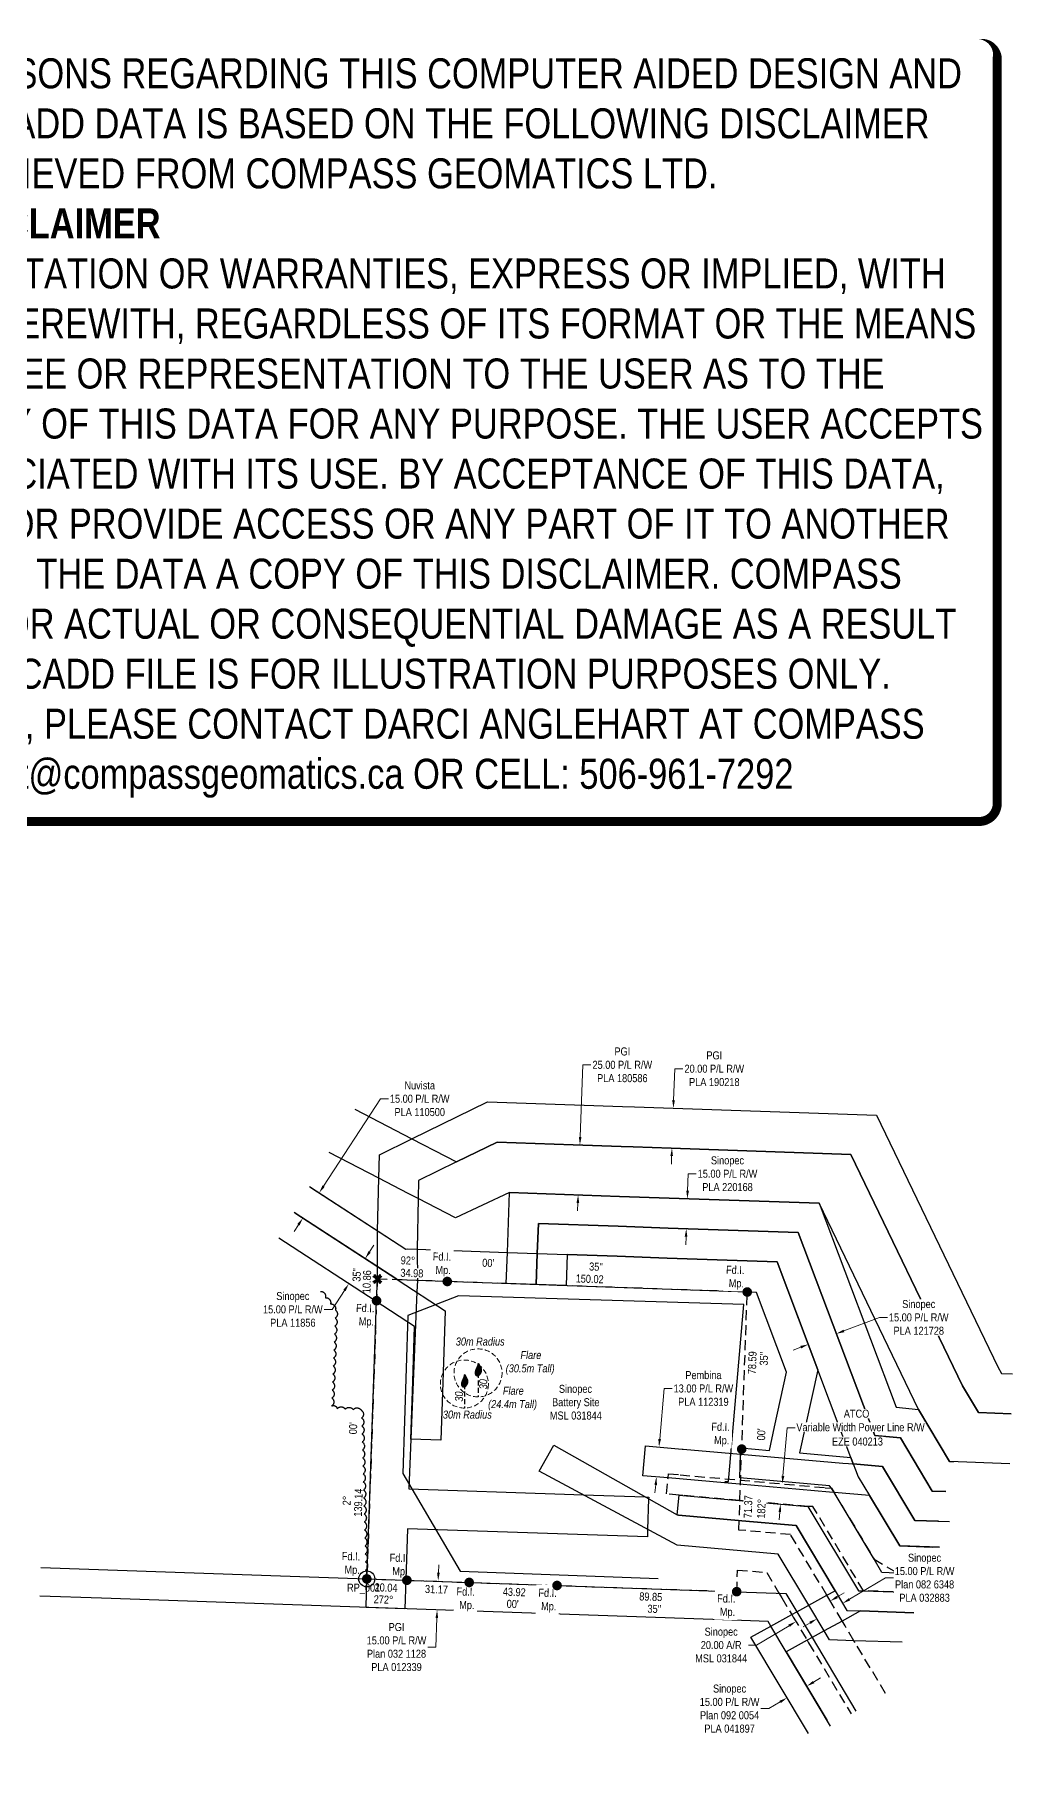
# Model space of a CAD drawing. Extents: x 363136 to 365518, y 6084975 to 6087152.
# Drawn here: x 364297 to 365518, y 6084987 to 6087152 of the extents above; entities that cross this region are included whole.
import ezdxf
from ezdxf.enums import TextEntityAlignment as Align

# ---------------------------------------------------------------- set-up
doc = ezdxf.new("R2010")
doc.units = 0
doc.header["$LTSCALE"] = 5
for name, pattern in [('0', [1, 1, 0]), ('foc-ACCESSROAD', [3.75, 2.5, -1.25]), ('foc-FLOWLINE', [3.75, 2.5, -1.25]), ('foc-TIELINE', [1.875, 1.25, -0.625])]:
    doc.linetypes.add(name, pattern=pattern)
for name, color, linetype in [('35', 37, 'Continuous'), ('AS-FENCE', 48, 'foc-FENCE'), ('AS-SYMBOL', 7, 'Continuous'), ('C-RW', 13, 'Continuous'), ('C-WS', 13, 'foc-ACCESSROAD'), ('F-EZE', 190, 'foc-FLOWLINE'), ('F-RW', 190, 'Continuous'), ('L-BD', 7, 'Continuous'), ('L-MON', 1, 'Continuous'), ('L-MON-T', 1, 'Continuous'), ('L-TIE', 7, 'foc-TIELINE'), ('P-BUFFER-PURPLE', 187, 'foc-TIELINE'), ('P-BUFFER-PURPLE-T', 187, 'Continuous'), ('T-BUSH', 110, '0')]:
    doc.layers.add(name, color=color, linetype=linetype)
for name, color, linetype, lineweight in [('AS-GENERAL', 48, 'Continuous', 18), ('C-AR-T', 13, 'Continuous', 9), ('C-RW-T', 13, 'Continuous', 9), ('F-EZE-T', 190, 'Continuous', 9), ('F-RW-T', 190, 'Continuous', 9)]:
    doc.layers.add(name, color=color, linetype=linetype, lineweight=lineweight)
doc.layers.add('DISCLAIMER', color=7, linetype='Continuous', plot=False)
doc.styles.add('175L', font='ARIALN.TTF', dxfattribs={"height": 20})
doc.styles.add('80', font='ARIALN.TTF', dxfattribs={"height": 10})
doc.styles.add('80CG', font='ARIALN.TTF', dxfattribs={"height": 10})
doc.styles.add('80L', font='ARIALN.TTF', dxfattribs={"height": 10})
doc.styles.add('foc-LtypeFont', font='ARIALN.TTF', dxfattribs={"height": 7.35})
doc.linetypes.add('foc-FENCE', pattern='A,10,-1,["X",foc-LtypeFont,S=0.2,R=0,X=-0.625,Y=-0.75],-1.24', length=12.24)
doc.dimstyles.new('Compass 5 000', dxfattribs={"dimscale": 5, "dimtxt": 9, "dimasz": 2, "dimexe": 0.2, "dimexo": 0.0625, "dimgap": 0.5, "dimtad": 0, "dimtih": 1, "dimtoh": 1, "dimzin": 0, "dimdsep": 46, "dimtxsty": '80CG', "dimcen": 0.1, "dimse1": 1, "dimse2": 1, "dimclrd": 256, "dimclrt": 256, "dimaunit": 1, "dimadec": 4, "dimazin": 0, "dimtfac": 0.06, "dimtofl": 0, "dimtmove": 0, "dimatfit": 1, "dimfxl": 0.2, "dimtolj": 1, "dimtzin": 0, "dimlwd": -1, "dimarcsym": 0})

# ---------------------------------------------------------------- blocks, each defined once
blk = doc.blocks.new('*D442')
at = {"layer": 'F-RW-T', "transparency": 16777216}
for p, q in [((364801.1, 6085230.5), (364801.5, 6085240.5)), ((364799.1, 6085174), (364797.9, 6085137.6)), ((364797.9, 6085137.6), (364787.9, 6085137.6))]:
    blk.add_line(p, q, dxfattribs=at)
for points in [[(364799.5, 6085230.5), (364802.8, 6085230.4), (364800.8, 6085220.5)], [(364797.5, 6085174.1), (364800.8, 6085173.9), (364799.5, 6085184)]]:
    blk.add_solid(points, dxfattribs=at)
at = {"layer": 'F-RW-T', "transparency": 16777216, "insert": (364748.8, 6085137.6), "char_height": 10, "attachment_point": 5, "style": '80CG'}
blk.add_mtext('\\A1;PGI\\P15.00 P/L R/W\\PPlan 032 1128\\PPLA 012339', dxfattribs=at)
blk = doc.blocks.new('*D443')
at = {"layer": 'C-AR-T', "transparency": 16777216}
for p, q in [((365299.3, 6085200.2), (365307.9, 6085205.4)), ((365239.2, 6085164.3), (365198.7, 6085140.1)), ((365198.7, 6085140.1), (365188.7, 6085140.1))]:
    blk.add_line(p, q, dxfattribs=at)
for points in [[(365298.4, 6085201.7), (365300.2, 6085198.8), (365290.7, 6085195.1)], [(365238.4, 6085165.8), (365240.1, 6085162.9), (365247.8, 6085169.5)]]:
    blk.add_solid(points, dxfattribs=at)
at = {"layer": 'C-AR-T', "transparency": 16777216, "insert": (365154.4, 6085140.1), "char_height": 10, "attachment_point": 5, "style": '80CG'}
blk.add_mtext('\\A1;Sinopec\\P20.00 A/R\\PMSL 031844', dxfattribs=at)
blk = doc.blocks.new('*D444')
at = {"layer": 'C-RW-T', "transparency": 16777216}
for p, q in [((365307.6, 6085532.6), (365352.1, 6085549.5)), ((365352.1, 6085549.5), (365362.1, 6085549.5)), ((365253.8, 6085512.3), (365244.4, 6085508.8))]:
    blk.add_line(p, q, dxfattribs=at)
for points in [[(365307, 6085534.2), (365308.2, 6085531.1), (365298.2, 6085529.1)], [(365253.2, 6085513.9), (365254.4, 6085510.7), (365263.1, 6085515.8)]]:
    blk.add_solid(points, dxfattribs=at)
at = {"layer": 'C-RW-T', "transparency": 16777216, "insert": (365401.2, 6085549.5), "char_height": 10, "attachment_point": 5, "style": '80CG', "bg_fill": 3, "box_fill_scale": 1.1, "bg_fill_color": 256, "bg_fill_true_color": 13158600, "bg_fill_transparency": 0}
blk.add_mtext('\\A1;Sinopec\\P15.00 P/L R/W\\PPLA 121728', dxfattribs=at)
blk = doc.blocks.new('*D445')
at = {"layer": 'F-RW-T', "transparency": 16777216}
for p, q in [((364657.7, 6085713.5), (364728.8, 6085822.7)), ((364728.8, 6085822.7), (364738.8, 6085822.7)), ((364626.3, 6085665.3), (364620.9, 6085657))]:
    blk.add_line(p, q, dxfattribs=at)
for points in [[(364656.3, 6085714.4), (364659.1, 6085712.6), (364652.2, 6085705.1)], [(364624.9, 6085666.2), (364627.7, 6085664.4), (364631.8, 6085673.7)]]:
    blk.add_solid(points, dxfattribs=at)
at = {"layer": 'F-RW-T', "transparency": 16777216, "insert": (364777.8, 6085822.7), "char_height": 10, "attachment_point": 5, "style": '80CG'}
blk.add_mtext('\\A1;Nuvista\\P15.00 P/L R/W\\PPLA 110500', dxfattribs=at)
blk = doc.blocks.new('*D446')
at = {"layer": 'C-RW-T', "transparency": 16777216}
for p, q in [((364715.1, 6085631.3), (364720.6, 6085639.7)), ((364683.8, 6085583.2), (364668.3, 6085559.5)), ((364668.3, 6085559.5), (364658.3, 6085559.5))]:
    blk.add_line(p, q, dxfattribs=at)
for points in [[(364713.7, 6085632.3), (364716.5, 6085630.4), (364709.7, 6085623)], [(364682.4, 6085584.1), (364685.2, 6085582.3), (364689.2, 6085591.6)]]:
    blk.add_solid(points, dxfattribs=at)
at = {"layer": 'C-RW-T', "transparency": 16777216, "insert": (364619.3, 6085559.5), "char_height": 10, "attachment_point": 5, "style": '80CG'}
blk.add_mtext('\\A1;Sinopec\\P15.00 P/L R/W\\PPLA 11856', dxfattribs=at)
blk = doc.blocks.new('TEMP')
h = blk.add_hatch(color=255)
h.dxf.hatch_style = 1
h.paths.add_polyline_path([(0, 0.25), (-0.67, 1.15), (-0.67, 0.67), (-1.15, 0.67), (-0.25, 0), (-1.15, -0.67), (-0.67, -0.67), (-0.67, -1.15), (0, -0.25), (0.67, -1.15), (0.67, -0.67), (1.15, -0.67), (0.25, 0), (1.15, 0.67), (0.67, 0.67), (0.67, 1.15)])
h.paths.add_polyline_path([(0.57, 0.85), (0.57, 0.57), (0.85, 0.57), (0.08, 0), (0.85, -0.57), (0.57, -0.57), (0.57, -0.85), (0, -0.08), (-0.57, -0.85), (-0.57, -0.57), (-0.85, -0.57), (-0.08, 0), (-0.85, 0.57), (-0.57, 0.57), (-0.57, 0.85), (0, 0.08)], flags=16)
h = blk.add_hatch(color=1)
h.dxf.hatch_style = 1
h.paths.add_polyline_path([(0, 0.08), (-0.57, 0.85), (-0.57, 0.57), (-0.85, 0.57), (-0.08, 0), (-0.85, -0.57), (-0.57, -0.57), (-0.57, -0.85), (0, -0.08), (0.57, -0.85), (0.57, -0.57), (0.85, -0.57), (0.08, 0), (0.85, 0.57), (0.57, 0.57), (0.57, 0.85)])
at = {"color": 1}
for p, q in [((-0.08, 0), (0.08, 0)), ((0, 0.08), (0, -0.08))]:
    blk.add_line(p, q, dxfattribs=at)
at = {"color": 255, "flags": 128}
blk.add_lwpolyline([(-0.25, 0), (-1.15, 0.67), (-0.67, 0.67), (-0.67, 1.15), (0, 0.25), (0.67, 1.15), (0.67, 0.67), (1.15, 0.67), (0.25, 0), (1.15, -0.67), (0.67, -0.67), (0.67, -1.15), (0, -0.25), (-0.67, -1.15), (-0.67, -0.67), (-1.15, -0.67)], close=True, dxfattribs=at)
at = {"color": 1, "flags": 128}
blk.add_lwpolyline([(-0.08, 0), (-0.85, 0.57), (-0.57, 0.57), (-0.57, 0.85), (0, 0.08), (0.57, 0.85), (0.57, 0.57), (0.85, 0.57), (0.08, 0), (0.85, -0.57), (0.57, -0.57), (0.57, -0.85), (0, -0.08), (-0.57, -0.85), (-0.57, -0.57), (-0.85, -0.57)], close=True, dxfattribs=at)
blk = doc.blocks.new('fdia')
at = {"color": 255, "const_width": 1}
blk.add_lwpolyline([(-0.5, 0, 1), (0.5, 0, 1)], format="xyb", close=True, dxfattribs=at)
blk = doc.blocks.new('Fdiaa')
blk.add_blockref('fdia', (0, 0))
blk = doc.blocks.new('fdib')
at = {"color": 1, "const_width": 1.6}
blk.add_lwpolyline([(-0.4, 0, 1), (0.4, 0, 1)], format="xyb", close=True, dxfattribs=at)
at = {"color": 1}
blk.add_circle((0, 0), 0.8, dxfattribs=at)
blk = doc.blocks.new('Fdibb')
blk.add_blockref('fdib', (0, 0))
blk = doc.blocks.new('fdicc')
for name in ['Fdibb', 'Fdiaa']:
    blk.add_blockref(name, (0, 0))
blk = doc.blocks.new('FDI')
blk.add_blockref('fdicc', (0, 0))
blk = doc.blocks.new('*D449')
at = {"layer": 'C-RW-T', "transparency": 16777216}
for p, q in [((365112.4, 6085707.8), (365113.2, 6085729)), ((365113.2, 6085729), (365123.2, 6085729)), ((365110.5, 6085650.4), (365110.1, 6085640.4))]:
    blk.add_line(p, q, dxfattribs=at)
for points in [[(365110.8, 6085707.9), (365114.1, 6085707.8), (365112.1, 6085697.8)], [(365108.8, 6085650.5), (365112.1, 6085650.4), (365110.8, 6085660.4)]]:
    blk.add_solid(points, dxfattribs=at)
at = {"layer": 'C-RW-T', "transparency": 16777216, "insert": (365162.3, 6085729), "char_height": 10, "attachment_point": 5, "style": '80CG'}
blk.add_mtext('\\A1;Sinopec\\P15.00 P/L R/W\\PPLA 220168', dxfattribs=at)
blk = doc.blocks.new('*D450')
at = {"layer": 'C-RW-T', "transparency": 16777216}
for p, q in [((365269.9, 6085093.9), (365278.5, 6085099)), ((365228.1, 6085069.1), (365214, 6085060.7)), ((365214, 6085060.7), (365204, 6085060.7))]:
    blk.add_line(p, q, dxfattribs=at)
for points in [[(365269, 6085095.3), (365270.7, 6085092.4), (365261.3, 6085088.8)], [(365227.3, 6085070.6), (365229, 6085067.7), (365236.7, 6085074.2)]]:
    blk.add_solid(points, dxfattribs=at)
at = {"layer": 'C-RW-T', "transparency": 16777216, "insert": (365164.9, 6085060.7), "char_height": 10, "attachment_point": 5, "style": '80CG'}
blk.add_mtext('\\A1;Sinopec\\P15.00 P/L R/W\\PPlan 092 0054\\PPLA 041897', dxfattribs=at)
blk = doc.blocks.new('*D451')
at = {"layer": 'C-RW-T', "transparency": 16777216}
for p, q in [((365077.6, 6085397.6), (365083.1, 6085460.7)), ((365083.1, 6085460.7), (365093.1, 6085460.7)), ((365072.6, 6085340.3), (365071.7, 6085330.3))]:
    blk.add_line(p, q, dxfattribs=at)
for points in [[(365075.9, 6085397.7), (365079.2, 6085397.4), (365076.7, 6085387.6)], [(365070.9, 6085340.4), (365074.2, 6085340.2), (365073.5, 6085350.3)]]:
    blk.add_solid(points, dxfattribs=at)
at = {"layer": 'C-RW-T', "transparency": 16777216, "insert": (365132.2, 6085460.7), "char_height": 10, "attachment_point": 5, "style": '80CG'}
blk.add_mtext('\\A1;Pembina\\P13.00 P/L R/W\\PPLA 112319', dxfattribs=at)
blk = doc.blocks.new('*D457')
at = {"layer": 'F-RW-T', "transparency": 16777216}
for p, q in [((365094.9, 6085821), (365096.3, 6085860.2)), ((365096.3, 6085860.2), (365106.3, 6085860.2)), ((365092.5, 6085751), (365092.2, 6085741))]:
    blk.add_line(p, q, dxfattribs=at)
for points in [[(365093.3, 6085821), (365096.6, 6085820.9), (365094.6, 6085811)], [(365090.9, 6085751.1), (365094.2, 6085751), (365092.9, 6085761)]]:
    blk.add_solid(points, dxfattribs=at)
at = {"layer": 'F-RW-T', "transparency": 16777216, "insert": (365145.8, 6085860.2), "char_height": 10, "attachment_point": 5, "style": '80CG'}
blk.add_mtext('\\A1;PGI\\P20.00 P/L R/W\\PPLA 190218', dxfattribs=at)
blk = doc.blocks.new('*D456')
at = {"layer": 'F-RW-T', "transparency": 16777216}
for p, q in [((364978.2, 6085775), (364981.4, 6085865.1)), ((364981.4, 6085865.1), (364991.4, 6085865.1)), ((364975.4, 6085692.6), (364975, 6085682.6))]:
    blk.add_line(p, q, dxfattribs=at)
for points in [[(364976.6, 6085775.1), (364979.9, 6085775), (364977.9, 6085765)], [(364973.7, 6085692.7), (364977, 6085692.6), (364975.7, 6085702.6)]]:
    blk.add_solid(points, dxfattribs=at)
at = {"layer": 'F-RW-T', "transparency": 16777216, "insert": (365030.9, 6085865.1), "char_height": 10, "attachment_point": 5, "style": '80CG'}
blk.add_mtext('\\A1;PGI\\P25.00 P/L R/W\\PPLA 180586', dxfattribs=at)
blk = doc.blocks.new('FLARE')
h = blk.add_hatch(color=255)
h.dxf.hatch_style = 1
h.paths.add_polyline_path([(0.16, 2.41, 0.114147), (0.13, 2.43), (0.11, 2.44, 0.261551), (0.01, 2.42), (0, 2.41, 0.131268), (-0.03, 2.37), (-0.04, 2.35, 0.041497), (-0.05, 2.33), (-0.05, 2.29, 0.015174), (-0.05, 2.29), (-0.06, 2.24, 0.004376), (-0.06, 2.24), (-0.07, 2.18), (-0.08, 2.11), (-0.09, 2.05), (-0.1, 1.98), (-0.12, 1.91), (-0.14, 1.83), (-0.17, 1.76), (-0.19, 1.68), (-0.22, 1.61), (-0.26, 1.53), (-0.29, 1.46), (-0.32, 1.39), (-0.36, 1.32), (-0.39, 1.25, 0.000505), (-0.39, 1.25), (-0.43, 1.18, 0.002398), (-0.43, 1.18), (-0.46, 1.1, 0.004177), (-0.46, 1.1), (-0.5, 1.03, 0.005735), (-0.5, 1.03), (-0.53, 0.95, 0.006994), (-0.53, 0.95), (-0.56, 0.87, 0.00791), (-0.57, 0.87), (-0.6, 0.78, 0.008323), (-0.6, 0.78), (-0.63, 0.69, 0.008095), (-0.63, 0.68), (-0.66, 0.59, 0.008067), (-0.66, 0.59), (-0.68, 0.49, 0.008387), (-0.68, 0.49), (-0.7, 0.39, 0.009056), (-0.71, 0.38), (-0.72, 0.28, 0.010123), (-0.72, 0.28), (-0.74, 0.18, 0.011689), (-0.74, 0.18), (-0.75, 0.08, 0.013925), (-0.75, 0.08), (-0.75, -0.02, 0.016488), (-0.75, -0.02), (-0.75, -0.11, 0.017255), (-0.75, -0.12), (-0.74, -0.2, 0.01735), (-0.74, -0.2), (-0.73, -0.28, 0.017311), (-0.73, -0.29), (-0.71, -0.36, 0.01715), (-0.71, -0.36), (-0.69, -0.43, 0.016886), (-0.69, -0.44), (-0.66, -0.5, 0.016546), (-0.66, -0.5), (-0.63, -0.56, 0.016164), (-0.63, -0.56), (-0.6, -0.61, 0.016329), (-0.6, -0.62), (-0.57, -0.66, 0.018828), (-0.57, -0.67), (-0.54, -0.71, 0.022087), (-0.53, -0.71), (-0.5, -0.75, 0.025345), (-0.49, -0.76), (-0.46, -0.78, 0.028234), (-0.45, -0.79), (-0.42, -0.82, 0.030298), (-0.41, -0.82), (-0.37, -0.84, 0.031129), (-0.36, -0.85), (-0.32, -0.86, 0.030544), (-0.31, -0.87), (-0.27, -0.88, 0.028465), (-0.26, -0.88), (-0.22, -0.89, 0.025311), (-0.21, -0.89), (-0.16, -0.89, 0.02283), (-0.15, -0.89), (-0.11, -0.89, 0.021226), (-0.1, -0.89), (-0.05, -0.88, 0.020401), (-0.04, -0.88), (0, -0.87, 0.020299), (0.01, -0.87), (0.05, -0.85, 0.020911), (0.06, -0.85), (0.11, -0.83, 0.022277), (0.11, -0.83), (0.15, -0.81, 0.023712), (0.16, -0.8), (0.2, -0.78, 0.022408), (0.21, -0.78), (0.24, -0.75, 0.01993), (0.25, -0.74), (0.28, -0.72, 0.017146), (0.28, -0.71), (0.31, -0.68, 0.014211), (0.32, -0.68), (0.35, -0.64, 0.011221), (0.35, -0.64), (0.37, -0.61, 0.008212), (0.38, -0.61), (0.4, -0.57, 0.005172), (0.4, -0.57), (0.42, -0.54, 0.002523), (0.43, -0.54), (0.45, -0.5, 0.001671), (0.45, -0.5), (0.47, -0.47, 0.001229), (0.47, -0.47), (0.49, -0.44, 0.00075), (0.49, -0.44), (0.51, -0.41, 0.00026), (0.51, -0.41), (0.54, -0.37), (0.56, -0.34), (0.58, -0.3), (0.61, -0.27), (0.63, -0.23, 0.001311), (0.63, -0.23), (0.66, -0.19, 0.003726), (0.66, -0.19), (0.69, -0.15, 0.006065), (0.69, -0.14), (0.72, -0.1, 0.008452), (0.72, -0.1), (0.74, -0.05, 0.010991), (0.75, -0.05), (0.77, 0, 0.013767), (0.77, 0), (0.79, 0.05, 0.016839), (0.8, 0.05), (0.81, 0.1, 0.019104), (0.82, 0.11), (0.83, 0.15, 0.016987), (0.83, 0.16), (0.84, 0.21, 0.013636), (0.84, 0.21), (0.85, 0.26, 0.010244), (0.85, 0.27), (0.86, 0.31, 0.006846), (0.86, 0.32), (0.86, 0.37, 0.003419), (0.86, 0.37), (0.86, 0.41), (0.87, 0.46), (0.87, 0.5), (0.88, 0.54), (0.88, 0.59), (0.89, 0.63, 0.001278), (0.89, 0.63), (0.89, 0.67, 0.004735), (0.89, 0.67), (0.9, 0.71, 0.008354), (0.9, 0.72), (0.9, 0.76, 0.012059), (0.9, 0.76), (0.9, 0.8, 0.015712), (0.9, 0.81), (0.9, 0.85, 0.018457), (0.9, 0.85), (0.9, 0.89, 0.018102), (0.9, 0.9), (0.89, 0.94, 0.016533), (0.89, 0.95), (0.88, 0.99, 0.014576), (0.88, 0.99), (0.87, 1.03, 0.012435), (0.86, 1.04), (0.85, 1.08, 0.010283), (0.85, 1.09), (0.83, 1.13, 0.00824), (0.83, 1.13), (0.81, 1.18, 0.00638), (0.81, 1.18), (0.78, 1.23, 0.004735), (0.78, 1.23), (0.76, 1.29, 0.003388), (0.75, 1.29), (0.73, 1.34, 0.002345), (0.73, 1.34), (0.7, 1.4, 0.001492), (0.7, 1.4), (0.67, 1.46, 0.000746), (0.67, 1.46), (0.63, 1.51), (0.6, 1.57), (0.57, 1.62), (0.55, 1.68), (0.52, 1.73), (0.49, 1.78), (0.47, 1.83), (0.45, 1.87), (0.42, 1.92), (0.4, 1.97), (0.38, 2.02), (0.35, 2.08, 0.000332), (0.35, 2.08), (0.33, 2.13, 0.001849), (0.33, 2.13), (0.3, 2.19, 0.0038), (0.3, 2.19), (0.27, 2.24, 0.006473), (0.27, 2.24), (0.25, 2.29, 0.010865), (0.24, 2.3), (0.22, 2.34, 0.019524), (0.22, 2.34), (0.19, 2.38, 0.041077), (0.18, 2.39)])
at = {"color": 48, "flags": 128}
for points in [[(0.11, -0.72), (0.07, -0.74), (0.03, -0.76), (-0.02, -0.77), (-0.07, -0.78), (-0.11, -0.79), (-0.16, -0.79), (-0.2, -0.79), (-0.25, -0.78), (-0.29, -0.77), (-0.32, -0.76), (-0.36, -0.74), (-0.4, -0.71), (-0.43, -0.68), (-0.46, -0.65), (-0.49, -0.61), (-0.52, -0.56), (-0.54, -0.51), (-0.57, -0.46), (-0.59, -0.4), (-0.61, -0.33), (-0.63, -0.26), (-0.64, -0.19), (-0.65, -0.11), (-0.65, -0.02), (-0.65, 0.07), (-0.64, 0.17), (-0.63, 0.27), (-0.61, 0.36), (-0.58, 0.46), (-0.56, 0.56), (-0.53, 0.66), (-0.5, 0.75), (-0.47, 0.83), (-0.44, 0.91), (-0.41, 0.99), (-0.37, 1.06), (-0.34, 1.13), (-0.3, 1.2), (-0.27, 1.27), (-0.23, 1.34), (-0.2, 1.42), (-0.16, 1.49), (-0.13, 1.57), (-0.1, 1.65), (-0.07, 1.73), (-0.04, 1.8), (-0.02, 1.88), (0, 1.96), (0.01, 2.03), (0.02, 2.1), (0.03, 2.17), (0.04, 2.22), (0.05, 2.27), (0.05, 2.31), (0.06, 2.34), (0.08, 2.35), (0.09, 2.34), (0.11, 2.32), (0.13, 2.29), (0.16, 2.25), (0.18, 2.2), (0.21, 2.14), (0.24, 2.09), (0.26, 2.03), (0.29, 1.98), (0.31, 1.93), (0.33, 1.88), (0.36, 1.83), (0.38, 1.78), (0.41, 1.73), (0.43, 1.68), (0.46, 1.63), (0.49, 1.58), (0.52, 1.52), (0.55, 1.47), (0.58, 1.41), (0.61, 1.35), (0.64, 1.3), (0.67, 1.24), (0.69, 1.19), (0.72, 1.14), (0.74, 1.09), (0.75, 1.05), (0.77, 1), (0.78, 0.96), (0.79, 0.92), (0.8, 0.88), (0.8, 0.84), (0.8, 0.8), (0.8, 0.76), (0.8, 0.72), (0.79, 0.68), (0.79, 0.64), (0.78, 0.6), (0.78, 0.56), (0.77, 0.51), (0.77, 0.47), (0.76, 0.42), (0.76, 0.37), (0.76, 0.33), (0.75, 0.28), (0.74, 0.23), (0.73, 0.18), (0.72, 0.13), (0.7, 0.09), (0.68, 0.04), (0.66, 0), (0.63, -0.05), (0.61, -0.09), (0.58, -0.13), (0.55, -0.17), (0.53, -0.21), (0.5, -0.25), (0.48, -0.28), (0.45, -0.32), (0.43, -0.35), (0.41, -0.38), (0.39, -0.42), (0.37, -0.45), (0.34, -0.48), (0.32, -0.51), (0.3, -0.55), (0.27, -0.58), (0.24, -0.61), (0.21, -0.64), (0.18, -0.67), (0.15, -0.7)], [(0.02, -0.75), (-0.01, -0.76), (-0.03, -0.77), (-0.05, -0.78), (-0.08, -0.78), (-0.11, -0.79), (-0.13, -0.79), (-0.16, -0.79), (-0.18, -0.78), (-0.2, -0.78), (-0.23, -0.77), (-0.25, -0.76), (-0.26, -0.74), (-0.28, -0.73), (-0.3, -0.71), (-0.32, -0.69), (-0.33, -0.66), (-0.35, -0.63), (-0.36, -0.6), (-0.37, -0.57), (-0.39, -0.53), (-0.4, -0.49), (-0.4, -0.45), (-0.41, -0.41), (-0.41, -0.36), (-0.41, -0.31), (-0.4, -0.25), (-0.39, -0.2), (-0.38, -0.14), (-0.37, -0.09), (-0.36, -0.03), (-0.34, 0.02), (-0.32, 0.07), (-0.31, 0.12), (-0.29, 0.16), (-0.27, 0.21), (-0.25, 0.25), (-0.23, 0.29), (-0.21, 0.33), (-0.19, 0.37), (-0.17, 0.41), (-0.15, 0.45), (-0.14, 0.49), (-0.12, 0.53), (-0.1, 0.58), (-0.08, 0.62), (-0.07, 0.66), (-0.06, 0.71), (-0.05, 0.75), (-0.04, 0.79), (-0.03, 0.83), (-0.03, 0.87), (-0.02, 0.9), (-0.02, 0.93), (-0.01, 0.95), (-0.01, 0.96), (0, 0.97), (0.01, 0.96), (0.02, 0.95), (0.03, 0.94), (0.04, 0.91), (0.06, 0.88), (0.07, 0.86), (0.09, 0.82), (0.1, 0.79), (0.12, 0.76), (0.13, 0.74), (0.14, 0.71), (0.16, 0.68), (0.17, 0.65), (0.18, 0.63), (0.2, 0.6), (0.21, 0.57), (0.23, 0.54), (0.25, 0.51), (0.26, 0.47), (0.28, 0.44), (0.3, 0.41), (0.31, 0.38), (0.33, 0.35), (0.34, 0.32), (0.36, 0.29), (0.37, 0.27), (0.38, 0.24), (0.39, 0.22), (0.39, 0.19), (0.4, 0.17), (0.4, 0.15), (0.41, 0.13), (0.41, 0.1), (0.41, 0.08), (0.4, 0.06), (0.4, 0.04), (0.4, 0.01), (0.39, -0.01), (0.39, -0.03), (0.39, -0.06), (0.39, -0.08), (0.38, -0.11), (0.38, -0.14), (0.38, -0.16), (0.38, -0.19), (0.37, -0.22), (0.37, -0.24), (0.36, -0.27), (0.35, -0.3), (0.34, -0.32), (0.32, -0.35), (0.31, -0.37), (0.3, -0.4), (0.28, -0.42), (0.27, -0.44), (0.25, -0.46), (0.24, -0.48), (0.22, -0.5), (0.21, -0.52), (0.2, -0.54), (0.19, -0.56), (0.17, -0.58), (0.16, -0.6), (0.15, -0.61), (0.14, -0.63), (0.12, -0.65), (0.11, -0.67), (0.09, -0.69), (0.08, -0.7), (0.06, -0.72), (0.04, -0.74)]]:
    blk.add_lwpolyline(points, close=True, dxfattribs=at)
blk = doc.blocks.new('*D459')
at = {"layer": 'C-AR-T', "transparency": 16777216}
for p, q in [((365314.7, 6085197.4), (365359.5, 6085224.2)), ((365359.5, 6085224.2), (365369.5, 6085224.2)), ((365265.4, 6085167.9), (365256.8, 6085162.8))]:
    blk.add_line(p, q, dxfattribs=at)
for points in [[(365313.8, 6085198.8), (365315.5, 6085195.9), (365306.1, 6085192.2)], [(365264.5, 6085169.3), (365266.2, 6085166.5), (365274, 6085173)]]:
    blk.add_solid(points, dxfattribs=at)
at = {"layer": 'C-AR-T', "transparency": 16777216, "insert": (365408.5, 6085224.2), "char_height": 10, "attachment_point": 5, "style": '80CG', "bg_fill": 3, "box_fill_scale": 1.1, "bg_fill_color": 256, "bg_fill_true_color": 13158600, "bg_fill_transparency": 0}
blk.add_mtext('\\A1;Sinopec \\P15.00 P/L R/W\\PPlan 082 6348\\PPLA 032883', dxfattribs=at)
blk = doc.blocks.new('Disclaimer_Legal')
at = {"layer": 'DISCLAIMER', "color": 254, "flags": 128}
blk.add_lwpolyline([(-3612.9, -1104.6, 37.5, 37.5, 0), (4096.1, -1104.6, 37.5, 37.5, 0.414214), (4171.1, -1029.6, 37.5, 37.5, 0), (4171.1, 2078.7, 37.5, 0, 0.414214), (4096.1, 2153.7, 0, 0, 0), (-3612.9, 2153.7, 0, 0, 0.414214), (-3687.9, 2078.7, 0, 0, 0), (-3687.9, -1029.6, 0, 37.5, 0.414214)], format="xyseb", close=True, dxfattribs=at)
at = {"layer": 'DISCLAIMER', "color": 254, "insert": (241.6, 533.9), "char_height": 125, "width": 7717.568, "attachment_point": 5, "style": '80'}
blk.add_mtext('NOTICE TO THE CORPORATION, PERSON &/OR PERSONS REGARDING THIS COMPUTER AIDED DESIGN AND DRAFTING (CADD) FILES. ACCEPTANCE OF THE CADD DATA IS BASED ON THE FOLLOWING DISCLAIMER WHICH COVERS ALL CADD DATA RECIEVED FROM COMPASS GEOMATICS LTD.\\P{\\fArial Narrow|b1|i0|c0|p34;DISCLAIMER}\\PCOMPASS GEOMATICS LTD. MAKES NO REPRESENTATION OR WARRANTIES, EXPRESS OR IMPLIED, WITH RESPECT TO THE REUSE OF THE DATA PROVIDED HEREWITH, REGARDLESS OF ITS FORMAT OR THE MEANS OF ITS TRANSMISSION. THERE IS NO GUARANTEE OR REPRESENTATION TO THE USER AS TO THE ACCURACY, CURRENCY, SUITABILITY OR RELIABILITY OF THIS DATA FOR ANY PURPOSE. THE USER ACCEPTS THE DATA "AS IS", AND ASSUMES ALL RISKS ASSOCIATED WITH ITS USE. BY ACCEPTANCE OF THIS DATA, THE USER AGREES NOT TO TRANSMIT THIS DATA OR PROVIDE ACCESS OR ANY PART OF IT TO ANOTHER PARTY UNLESS THE USER SHALL INCLUDE WITH THE DATA A COPY OF THIS DISCLAIMER. COMPASS GEOMATICS LTD. ASSUMES NO RESPONSIBILITY FOR ACTUAL OR CONSEQUENTIAL DAMAGE AS A RESULT OF ANY USER\'S RELIANCE ON THIS DATA. THIS CADD FILE IS FOR ILLUSTRATION PURPOSES ONLY.\\PIF YOU REQUIRE MORE ACCURATE INFORMATION, PLEASE CONTACT DARCI ANGLEHART AT COMPASS GEOMATICS LTD. VIA EMAIL: darci.anglehart@compassgeomatics.ca OR CELL: 506-961-7292', dxfattribs=at)

msp = doc.modelspace()

# ---------------------------------------------------------------- linework, layer by layer
at = {"layer": 'AS-FENCE', "flags": 128}
msp.add_lwpolyline([(365159.15, 6085344.625), (365163.372, 6085344.487), (365182.84, 6085565.465), (364826.222, 6085576.677), (364763.15, 6085551.867), (364756.79, 6085354.405), (364828.482, 6085232.327), (365075.812, 6085223.25)], dxfattribs=at)
at = {"layer": 'C-RW'}
for points in [[(365435.191, 6085332.013), (365417.92, 6085332.603), (365378.361, 6085398.876), (365346.259, 6085401.95), (365250.427, 6085655.548), (365088.365, 6085661.186), (365025.904, 6085663.365), (364926.044, 6085666.854), (364924.712, 6085629.41), (364923.329, 6085590.523), (364885.952, 6085591.835), (364887.289, 6085630.708), (364889.866, 6085705.628), (365027.192, 6085700.809), (365089.61, 6085698.624), (365276.665, 6085692.147), (365373.084, 6085437.242), (365400.716, 6085434.553), (365439.627, 6085369.363), (365444.471, 6085369.198)], [(364621.818, 6085680.177), (364749.237, 6085597.214), (364750.699, 6085596.263), (364809.592, 6085557.918), (364806.638, 6085468.257), (364804.254, 6085396.011), (364766.794, 6085397.307), (364769.177, 6085469.494), (364771.437, 6085538.035), (364722.222, 6085570.076), (364601.967, 6085648.376)], [(365425.911, 6085294.826), (365396.211, 6085295.84), (365356.005, 6085363.201), (365319.414, 6085366.559), (365316.549, 6085374.498), (365224.172, 6085618.949), (365087.056, 6085623.715), (365024.616, 6085625.884), (364962.146, 6085628.056), (364960.796, 6085589.208), (364923.329, 6085590.523), (364924.712, 6085629.41), (364926.044, 6085666.854), (365025.904, 6085663.365), (365088.365, 6085661.186), (365250.427, 6085655.548), (365346.182, 6085401.912), (365378.361, 6085398.876), (365417.92, 6085332.603), (365435.191, 6085332.013)], [(365380.555, 6085143.576), (365320.304, 6085145.611), (365289.746, 6085146.644), (365283.069, 6085157.799), (365263.824, 6085190.003), (365225.7, 6085253.775), (365099.517, 6085264.844), (364927.018, 6085357.331), (364945.438, 6085389.965), (365099.426, 6085302.745), (365100.883, 6085302.372), (365105.48, 6085301.968), (365175.858, 6085295.802), (365180.003, 6085295.437), (365247.98, 6085289.485), (365296.654, 6085208.029), (365311.367, 6085183.373), (365328.586, 6085182.823), (365395.015, 6085180.581)], [(365426.941, 6085262.28), (365377.395, 6085263.973), (365339.776, 6085326.999), (365295.485, 6085330.867), (365289.856, 6085331.359), (365177.36, 6085341.183), (365087.995, 6085348.99), (365056.566, 6085351.735), (365059.826, 6085389.069), (365105.776, 6085385.051), (365106.873, 6085384.955), (365178.601, 6085378.689), (365306.475, 6085367.518), (365313.439, 6085366.909), (365317.825, 6085366.528), (365319.436, 6085366.447), (365356.005, 6085363.201), (365396.211, 6085295.84), (365439.477, 6085294.362)], [(365263.313, 6085029.791), (365191.406, 6085150.024), (365216.535, 6085163.914), (365242.553, 6085178.282), (365249.016, 6085181.854), (365263.824, 6085190.003), (365286.372, 6085202.384), (365296.654, 6085208.029), (365247.98, 6085289.485), (365180.003, 6085295.437), (365175.858, 6085295.802), (365105.48, 6085301.968), (365100.883, 6085302.372), (365099.426, 6085302.745), (365101.772, 6085327.459), (365106.287, 6085327.058), (365176.686, 6085320.864), (365180.829, 6085320.481), (365262.797, 6085313.375), (365325.746, 6085207.952), (365332.121, 6085207.936), (365369.091, 6085206.67), (365404.728, 6085205.436)], [(365395.015, 6085180.581), (365328.586, 6085182.823), (365305.576, 6085170.209), (365283.069, 6085157.799), (365267.89, 6085149.412), (365261.794, 6085146.076), (365235.752, 6085131.745), (365286.642, 6085045.968)]]:
    msp.add_lwpolyline(points, dxfattribs=at)
at = {"layer": 'C-WS'}
msp.add_lwpolyline([(365359.699, 6085079.701), (365321.633, 6085143.389), (365320.304, 6085145.611), (365309.32, 6085163.99), (365305.583, 6085170.221), (365290.116, 6085196.121), (365286.372, 6085202.384), (365241.039, 6085278.229), (365176.469, 6085283.837), (365186.933, 6085581.272), (364724.849, 6085597.49), (364711.7, 6085222.827), (365173.759, 6085206.818), (365174.713, 6085233.932), (365211.222, 6085230.688), (365226.041, 6085205.892), (365230.096, 6085199.108), (365242.55, 6085178.278), (365244.405, 6085175.171), (365261.794, 6085146.076), (365263.664, 6085142.947), (365316.71, 6085054.196)], dxfattribs=at)
at = {"layer": 'F-EZE'}
msp.add_lwpolyline([(365404.773, 6085205.552), (365369.091, 6085206.67), (365332.121, 6085207.936), (365269.094, 6085313.291), (365262.797, 6085313.375), (365180.829, 6085320.481), (365176.686, 6085320.864), (365106.287, 6085327.058), (365101.772, 6085327.459), (365086.228, 6085329.095), (365087.995, 6085348.99), (365088.457, 6085354.182), (365102.961, 6085352.896), (365177.529, 6085346.269), (365284.287, 6085336.784), (365292.376, 6085336.064), (365295.485, 6085330.867), (365345.354, 6085247.535), (365373.666, 6085230.805), (365414.096, 6085229.409)], dxfattribs=at)
at = {"layer": 'F-EZE-T'}
for p, q in [((365231.59, 6085351.476), (365236.802, 6085411.592)), ((365236.802, 6085411.592), (365246.8, 6085411.592)), ((365227.681, 6085306.385), (365226.817, 6085296.425))]:
    msp.add_line(p, q, dxfattribs=at)
for points in [[(365229.93, 6085351.62), (365233.25, 6085351.332), (365230.727, 6085341.516)], [(365226.021, 6085306.529), (365229.341, 6085306.241), (365228.544, 6085316.345)]]:
    msp.add_solid(points, dxfattribs=at)
at = {"layer": 'F-RW'}
for points in [[(364639.925, 6085713.159), (364760.32, 6085634.788), (364762.876, 6085635.024), (364887.289, 6085630.708), (364924.712, 6085629.41), (364962.147, 6085628.094), (365024.61, 6085625.912), (365087.056, 6085623.715), (365224.172, 6085618.949), (365275.154, 6085484.019), (365252.219, 6085380.136), (365316.549, 6085374.498), (365319.414, 6085366.559), (365322.332, 6085358.995), (365325.643, 6085350.353), (365339.776, 6085326.999), (365377.395, 6085263.973), (365417.866, 6085262.591)], [(364641.689, 6085712.011), (364760.32, 6085634.788), (364762.876, 6085635.024), (364887.289, 6085630.708), (364924.712, 6085629.41), (364962.147, 6085628.094), (365024.61, 6085625.912), (365087.056, 6085623.715), (365224.172, 6085618.949), (365275.154, 6085484.019), (365252.219, 6085380.136), (365316.549, 6085374.498), (365319.414, 6085366.559), (365322.332, 6085358.995), (365325.643, 6085350.353), (365339.776, 6085326.999), (365377.395, 6085263.973), (365426.941, 6085262.28)], [(364750.181, 6085596.6), (364749.236, 6085597.216), (364620.937, 6085680.752)], [(365409.293, 6085228.24), (365355.294, 6085230.926), (365345.354, 6085247.535), (365295.485, 6085330.867), (365292.376, 6085336.064), (365289.776, 6085339.215), (365177.619, 6085349.013), (365178.602, 6085378.688), (365178.766, 6085383.637), (365178.861, 6085386.525), (365214.562, 6085383.41), (365221.079, 6085412.942), (365236.148, 6085481.219), (365198.501, 6085580.828), (365186.933, 6085581.272), (364750.181, 6085596.6)], [(364304.348, 6085237.007), (364711.7, 6085222.827), (365173.759, 6085206.818), (365235.023, 6085204.483), (365249.016, 6085181.854), (365267.89, 6085149.412), (365322.627, 6085057.706)], [(365290.86, 6085038.859), (365235.752, 6085131.745), (365216.535, 6085163.914), (365213.202, 6085169.492), (365179.667, 6085170.671), (364380.421, 6085198.694), (364303.259, 6085201.4)]]:
    msp.add_lwpolyline(points, dxfattribs=at)
at = {"layer": 'L-TIE', "color": 252, "true_color": 0x898989, "flags": 128}
for points in [[(364850.672, 6085480.215), (364850.672, 6085450.223)], [(364833.597, 6085466.26), (364833.597, 6085436.268)]]:
    msp.add_lwpolyline(points, dxfattribs=at)
at = {"layer": 'P-BUFFER-PURPLE', "lineweight": 20}
for centre in [(364850.672, 6085480.215), (364833.597, 6085466.26)]:
    msp.add_circle(centre, 29.991, dxfattribs=at)
at = {"layer": 'T-BUSH', "flags": 128}
msp.add_lwpolyline([(364653.713, 6085581.937, -0.52056705), (364660.029, 6085574.188, -0.52056705), (364666.345, 6085566.439, -0.52056705), (364672.554, 6085558.654, -0.52056705), (364672.153, 6085548.665, -0.52056705), (364671.753, 6085538.676, -0.52056705), (364671.352, 6085528.687, -0.52056705), (364670.952, 6085518.697, -0.52056705), (364670.551, 6085508.708, -0.52056705), (364670.15, 6085498.719, -0.52056705), (364669.75, 6085488.73, -0.52056705), (364669.349, 6085478.741, -0.52056705), (364668.949, 6085468.752, -0.52056705), (364668.548, 6085458.763, -0.52056705), (364668.148, 6085448.774, -0.52056705), (364667.747, 6085438.785, -0.52056705), (364674.776, 6085435.494, -0.52056705), (364684.753, 6085434.863, -0.52056705), (364694.73, 6085434.231, -0.52056705), (364704.707, 6085433.6, -0.52056705), (364705.24, 6085423.866, -0.52056705), (364705.503, 6085413.872, -0.52056705), (364705.765, 6085403.878, -0.52056705), (364706.028, 6085393.885, -0.52056705), (364706.291, 6085383.891, -0.52056705), (364706.554, 6085373.897, -0.52056705), (364706.817, 6085363.903, -0.52056705), (364707.08, 6085353.91, -0.52056705), (364707.343, 6085343.916, -0.52056705), (364707.606, 6085333.922, -0.52056705), (364707.869, 6085323.929, -0.52056705), (364708.132, 6085313.935, -0.52056705), (364708.395, 6085303.941, -0.52056705), (364708.658, 6085293.948, -0.52056705), (364708.921, 6085283.954, -0.52056705), (364709.184, 6085273.96, -0.52056705), (364709.447, 6085263.967, -0.52056705), (364709.71, 6085253.973, -0.52056705), (364709.972, 6085243.979, -0.52056705), (364710.235, 6085233.986, -0.52056705), (364708.294, 6085226.113, -0.52056705), (364701.744, 6085226.034, -0.52056705)], format="xyb", dxfattribs=at)

# ---------------------------------------------------------------- block references
at = {"layer": 'AS-SYMBOL', "color": 4}
for name, p, xscale, yscale, zscale in [('Disclaimer_Legal', (364247.937, 6086500.569), 0.3, 0.3, 0.3), ('FLARE', (364833.597, 6085466.26), 4.99856935, 4.99856935, 4.99856935), ('FLARE', (364850.672, 6085480.215), 4.99856935, 4.99856935, 4.99856935)]:
    msp.add_blockref(name, p, dxfattribs=dict(at, xscale=xscale, yscale=yscale, zscale=zscale))
at = {"layer": 'L-MON', "xscale": 4.99856935, "yscale": 4.99856935, "zscale": 4.99856935}
msp.add_blockref('TEMP', (364724.849, 6085597.49), dxfattribs=at)

# ---------------------------------------------------------------- texts
at = {"layer": 'AS-GENERAL', "char_height": 9.99714, "attachment_point": 1, "style": '80'}
for s, insert in [('\\pi16.581;{\\fArial Narrow|b0|i1|c0|p34; Flare\\P\\pi1.3436;(30.5m Tall)}', (364883.853, 6085507.524)), ('\\pi16.581;{\\fArial Narrow|b0|i1|c0|p34; Flare\\P\\pi1.3436;(24.4m Tall)}', (364861.903, 6085462.895))]:
    msp.add_mtext_dynamic_manual_height_columns(s, width=62.15182, gutter_width=22.506, heights=[0], dxfattribs=dict(at, insert=insert))
at = {"layer": 'C-RW-T', "insert": (364923.395, 6085465.271), "char_height": 9.99714, "attachment_point": 1, "style": '80'}
msp.add_mtext_dynamic_manual_height_columns('\\pi28.307;Sinopec\\P\\pi19.755;Battery Site\\P\\pi16.922;MSL 031844', width=97.37231, gutter_width=22.506, heights=[0], dxfattribs=at)
at = {"layer": 'L-BD', "style": '80L'}
for s, rotation, p in [('35"', 87.9899, (364699.089, 6085602.583)), ('92°', 357.9899, (364763.244, 6085620.677)), ("00'", 357.9899, (364863.373, 6085617.636)), ("35''", 357.9899, (364998.01, 6085612.911)), ('150.02', 357.9899, (364990.094, 6085597.683)), ('78.59', 87.9852, (365193.212, 6085492.858)), ("35''", 87.9899, (365207.76, 6085497.982)), ("00'", 87.9899, (364694.546, 6085410.991)), ("00'", 87.9899, (365204.432, 6085403.374)), ('2°', 87.9899, (364686.542, 6085320.645)), ('139.14', 87.9899, (364701.058, 6085318.056)), ('272°', 357.9899, (364732.665, 6085197.093)), ('43.92', 357.9899, (364895.909, 6085206.442)), ("00'", 357.9899, (364893.908, 6085191.507)), ('89.85', 357.9899, (365066.411, 6085200.534)), ("35''", 357.9899, (365070.897, 6085185.374))]:
    msp.add_text(s, height=9.9971, rotation=rotation, dxfattribs=at).set_placement(p, align=Align.MIDDLE)
at = {"layer": 'L-TIE', "color": 252, "true_color": 0x898989, "char_height": 9.99714, "attachment_point": 1, "rotation": 90, "style": '80'}
for insert in [(364821.872, 6085443.913), (364852.144, 6085459.316)]:
    msp.add_mtext_dynamic_manual_height_columns('\\pi0.36553;{\\fArial Narrow|b0|i1|c0|p34;30}', width=12.9513, gutter_width=22.506, heights=[0], dxfattribs=dict(at, insert=insert))
at = {"layer": 'P-BUFFER-PURPLE-T', "lineweight": 20, "char_height": 9.99471, "width": 60.51817, "attachment_point": 1, "line_spacing_factor": 0.961801, "style": '175L'}
for insert in [(364822.803, 6085524.387), (364806.7, 6085433.108)]:
    msp.add_mtext('\\pi0.039747;{\\fArial Narrow|b0|i1|c0|p34;30m Radius}', dxfattribs=dict(at, insert=insert))

# ---------------------------------------------------------------- dimensions: what is measured, and where the dimension line sits
at = {"layer": 'C-RW-T'}
for base, p1, p2, angle, text, picture, middle in [((365112.093, 6085697.846), (365114.483, 6085660.277), (365115.779, 6085697.718), 88.0167, 'Sinopec\\P15.00 P/L R/W\\PPLA 220168', '*D449', (365162.259, 6085729.042)), ((365236.746, 6085074.225), (365262.144, 6085087.261), (365237.638, 6085072.722), 210.680092, 'Sinopec\\P15.00 P/L R/W\\PPlan 092 0054\\PPLA 041897', '*D450', (365164.891, 6085060.716))]:
    dim = msp.add_linear_dim(base=base, p1=p1, p2=p2, angle=angle, text=text, dimstyle='Compass 5 000', dxfattribs=at)
    dim.commit()
    dim.dimension.update_dxf_attribs({"geometry": picture, "text_midpoint": middle, "dimtype": 161})
at = {"layer": 'F-RW-T'}
for base, p1, p2, angle, text, picture, middle in [((364977.896, 6085765.036), (364852.606, 6085706.917), (364854.777, 6085769.319), 88.007845, 'PGI\\P25.00 P/L R/W\\PPLA 180586', '*D456', (365030.914, 6085865.05)), ((365094.601, 6085810.981), (365029.014, 6085763.248), (365030.748, 6085813.197), 88.012154, 'PGI\\P20.00 P/L R/W\\PPLA 190218', '*D457', (365145.849, 6085860.201)), ((364652.235, 6085705.146), (364482.584, 6085770.834), (364503.043, 6085802.263), 56.937718, 'Nuvista\\P15.00 P/L R/W\\PPLA 110500', '*D445', (364777.844, 6085822.7))]:
    dim = msp.add_linear_dim(base=base, p1=p1, p2=p2, angle=angle, text=text, dimstyle='Compass 5 000', dxfattribs=at)
    dim.commit()
    dim.dimension.update_dxf_attribs({"geometry": picture, "text_midpoint": middle, "dimtype": 161})

# ---------------------------------------------------------------- next in the draw order: texts
at = {"layer": 'L-MON-T', "char_height": 9.99717, "attachment_point": 1, "rotation": 358.741988, "style": '80', "bg_fill": 2}
for insert in [(364796.385, 6085630.68), (365162.766, 6085614.089), (364700.545, 6085566.419), (365144.408, 6085418.026), (364682.77, 6085256.211), (364826.03, 6085212.084), (364928.347, 6085210.536), (365151.642, 6085203.462)]:
    msp.add_mtext_dynamic_manual_height_columns('\\pi-2.145;Fd.I.\\P\\pi1.5715;Mp.', width=18.83129, gutter_width=45, heights=[0], dxfattribs=dict(at, insert=insert))

# ---------------------------------------------------------------- next in the draw order: linework, layer by layer
at = {"layer": '35', "color": 3}
msp.add_circle((364711.7, 6085222.827), 9.997, dxfattribs=at)
at = {"layer": 'F-RW'}
for points in [[(364696.534, 6085809.774), (364768.104, 6085772.613), (364809.82, 6085750.952), (364823.72, 6085743.737), (364874.691, 6085768.665), (364969.346, 6085765.345), (365029.378, 6085763.239), (365044.257, 6085762.721), (365091.781, 6085761.068), (365316.56, 6085753.27), (365455.781, 6085464.176), (365475.801, 6085430.635), (365516.788, 6085429.235)], [(365515.12, 6085366.787), (365439.622, 6085369.366), (365400.711, 6085434.556), (365276.661, 6085692.147), (365089.608, 6085698.624), (365027.191, 6085700.809), (364889.866, 6085705.628), (364822.401, 6085673.911), (364775.867, 6085697.945), (364763.497, 6085704.335), (364726.581, 6085723.401), (364664.663, 6085755.381)]]:
    msp.add_lwpolyline(points, dxfattribs=at)

# ---------------------------------------------------------------- next in the draw order: block references
at = {"layer": 'L-MON', "xscale": 4.99856935, "yscale": 4.99856935, "zscale": 4.99856935}
for p in [(364812.219, 6085594.423), (365186.933, 6085581.272), (364723.898, 6085570.37), (365180.026, 6085384.964), (364711.7, 6085222.827), (364839.616, 6085218.395), (364949.33, 6085214.594), (365173.759, 6085206.818)]:
    msp.add_blockref('FDI', p, dxfattribs=at)

# ---------------------------------------------------------------- next in the draw order: texts
at = {"layer": '35', "color": 3, "style": '80'}
msp.add_attdef('RP_001', (364687.031, 6085206.835), 'RP', height=9.9971, dxfattribs=at)
at = {"layer": 'L-BD', "style": '80L'}
for s, rotation, p in [('10.86', 87.9899, (364711.687, 6085594.174)), ('31.17', 357.9899, (364798.689, 6085209.81))]:
    msp.add_text(s, height=9.9971, rotation=rotation, dxfattribs=at).set_placement(p, align=Align.MIDDLE)

# ---------------------------------------------------------------- next in the draw order: dimensions: what is measured, and where the dimension line sits
at = {"layer": 'C-AR-T'}
dim = msp.add_linear_dim(base=(365247.812, 6085169.468), p1=(365338.14, 6085115.772), p2=(365295.234, 6085090.127), angle=210.866569, text='Sinopec\\P20.00 A/R\\PMSL 031844', dimstyle='Compass 5 000', override={"dimtxt": 10}, dxfattribs=at)
dim.commit()
dim.dimension.update_dxf_attribs({"geometry": '*D443', "text_midpoint": (365154.444, 6085140.125), "dimtype": 161})
at = {"layer": 'C-RW-T'}
for base, p1, p2, angle, text, picture, middle in [((364689.229, 6085591.558), (364625.258, 6085677.939), (364604.806, 6085646.527), 236.931402, 'Sinopec\\P15.00 P/L R/W\\PPLA 11856', '*D446', (364619.251, 6085559.472)), ((365076.713, 6085387.595), (365056.566, 6085351.735), (365059.826, 6085389.069), 85.010888, 'Pembina\\P13.00 P/L R/W\\PPLA 112319', '*D451', (365132.177, 6085460.665))]:
    dim = msp.add_linear_dim(base=base, p1=p1, p2=p2, angle=angle, text=text, dimstyle='Compass 5 000', dxfattribs=at)
    dim.commit()
    dim.dimension.update_dxf_attribs({"geometry": picture, "text_midpoint": middle, "dimtype": 161})

# ---------------------------------------------------------------- next in the draw order: texts
at = {"layer": 'L-MON-T', "insert": (364742.464, 6085254.3), "char_height": 9.99717, "attachment_point": 1, "rotation": 358.741988, "style": '80', "bg_fill": 2}
msp.add_mtext_dynamic_manual_height_columns('\\pi-2.145;Fd.I.\\P\\pi1.5715;Mp.', width=18.83129, gutter_width=45, heights=[0], dxfattribs=at)

# ---------------------------------------------------------------- next in the draw order: linework, layer by layer
at = {"layer": 'F-RW'}
msp.add_lwpolyline([(365516.788, 6085429.235), (365475.801, 6085430.635), (365455.781, 6085464.176), (365316.56, 6085753.27), (365091.781, 6085761.068), (365044.257, 6085762.721), (365029.378, 6085763.239), (364969.346, 6085765.345), (364874.691, 6085768.665), (364823.72, 6085743.737), (364776.477, 6085720.631), (364775.867, 6085697.945), (364774.405, 6085634.624), (364774.967, 6085595.846), (364774.381, 6085581.343), (364766.795, 6085397.31), (364764.206, 6085335.368), (364958.684, 6085328.724), (364981.856, 6085327.933), (365059.561, 6085325.278), (365063.876, 6085325.131), (365063.799, 6085322.875), (365062.495, 6085284.697), (365062.169, 6085275.189), (364762.499, 6085285.427), (364760.33, 6085221.896), (364759.083, 6085185.417), (364711.098, 6085187.1), (364711.752, 6085222.867), (364713.289, 6085268.103), (364715.347, 6085326.236), (364716.626, 6085363.693), (364723.847, 6085570.372), (364724.849, 6085597.49), (364725.061, 6085657.742), (364726.581, 6085723.401), (364727.373, 6085752.588), (364768.104, 6085772.613), (364862.642, 6085819.092), (364971.11, 6085815.289), (365031.128, 6085813.186), (365046.02, 6085812.667), (365348.478, 6085802.169), (365499.837, 6085487.87), (365504.744, 6085479.65), (365518.122, 6085479.193)], dxfattribs=at)

# ---------------------------------------------------------------- next in the draw order: block references
at = {"layer": 'L-MON', "xscale": 4.99856935, "yscale": 4.99856935, "zscale": 4.99856935}
msp.add_blockref('FDI', (364761.749, 6085221.093), dxfattribs=at)

# ---------------------------------------------------------------- next in the draw order: texts
at = {"layer": 'L-BD', "style": '80L'}
msp.add_text('20.04', height=9.9971, rotation=357.9899, dxfattribs=at).set_placement((364735.739, 6085211.991), align=Align.MIDDLE)

# ---------------------------------------------------------------- next in the draw order: dimensions: what is measured, and where the dimension line sits
at = {"layer": 'F-RW-T'}
dim = msp.add_linear_dim(base=(364799.487, 6085184.001), p1=(364778.24, 6085221.271), p2=(364776.961, 6085184.79), angle=267.991901, text='PGI\\P15.00 P/L R/W\\PPlan 032 1128\\PPLA 012339', dimstyle='Compass 5 000', dxfattribs=at)
dim.commit()
dim.dimension.update_dxf_attribs({"geometry": '*D442', "text_midpoint": (364748.773, 6085137.564), "dimtype": 161})

# ---------------------------------------------------------------- next in the draw order: texts
at = {"layer": 'F-EZE-T', "insert": (365307.616, 6085434.278), "char_height": 9.9971, "width": 39.81807, "attachment_point": 1, "style": '80CG', "bg_fill": 3, "box_fill_scale": 1.1, "bg_fill_color": 256, "bg_fill_transparency": 0}
msp.add_mtext('ATCO', dxfattribs=at)
at = {"layer": 'L-BD', "char_height": 9.9971, "attachment_point": 1, "style": '80L', "bg_fill": 3, "box_fill_scale": 1.1, "bg_fill_color": 256, "bg_fill_transparency": 0}
for s, insert, width, rotation in [('34.98', (364753.847, 6085610.423), 28.68392, 357.9899), ('71.37\\P182°', (365182.521, 6085298.865), 28.1547, 87.9852)]:
    msp.add_mtext(s, dxfattribs=dict(at, insert=insert, width=width, rotation=rotation))

# ---------------------------------------------------------------- next in the draw order: dimensions: what is measured, and where the dimension line sits
at = {"layer": 'C-AR-T'}
dim = msp.add_linear_dim(base=(365273.953, 6085173.049), p1=(365334.958, 6085143.928), p2=(365302.837, 6085124.728), angle=210.868547, text='Sinopec \\P15.00 P/L R/W\\PPlan 082 6348\\PPLA 032883', dimstyle='Compass 5 000', override={"dimtxt": 10, "dimtfill": 1}, dxfattribs=at)
dim.commit()
dim.dimension.update_dxf_attribs({"geometry": '*D459', "text_midpoint": (365408.55, 6085224.162), "dimtype": 161})
at = {"layer": 'C-RW-T'}
dim = msp.add_linear_dim(base=(365298.212, 6085529.096), p1=(365283.826, 6085461.09), p2=(365318.902, 6085474.345), angle=20.701136, text='Sinopec\\P15.00 P/L R/W\\PPLA 121728', dimstyle='Compass 5 000', override={"dimtfill": 1}, dxfattribs=at)
dim.commit()
dim.dimension.update_dxf_attribs({"geometry": '*D444', "text_midpoint": (365401.173, 6085549.455), "dimtype": 161})

# ---------------------------------------------------------------- next in the draw order: texts
at = {"layer": 'F-EZE-T', "insert": (365248.296, 6085417.293), "char_height": 9.99714, "width": 160.38834, "attachment_point": 1, "style": '80CG', "bg_fill": 3, "box_fill_scale": 1.1, "bg_fill_color": 256, "bg_fill_transparency": 0}
msp.add_mtext('Variable Width Power Line R/W', dxfattribs=at)

# ---------------------------------------------------------------- next in the draw order: texts
at = {"layer": 'F-EZE-T', "insert": (365292.786, 6085399.436), "char_height": 9.9971, "width": 63.22652, "attachment_point": 1, "style": '80CG', "bg_fill": 3, "box_fill_scale": 1.1, "bg_fill_color": 256, "bg_fill_transparency": 0}
msp.add_mtext('EZE 040213', dxfattribs=at)

doc.saveas('drawing.dxf')
